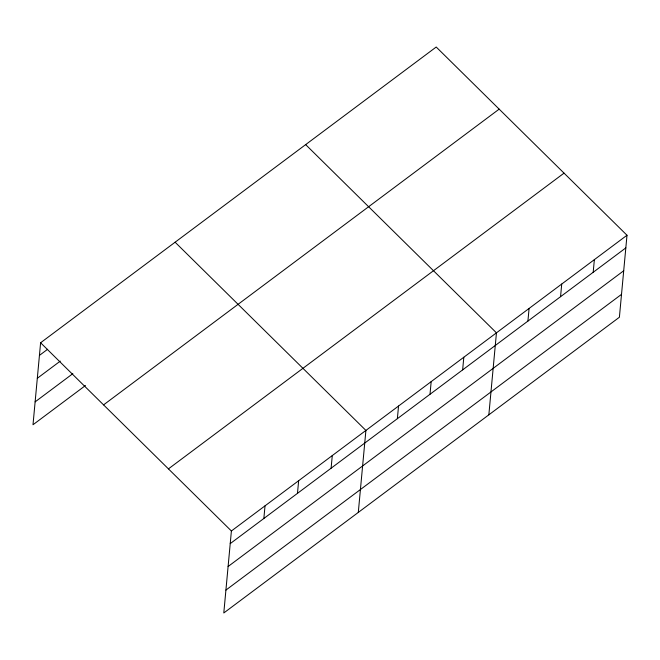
<?xml version="1.0" encoding="UTF-8"?>
<svg xmlns="http://www.w3.org/2000/svg" width="660" height="660" viewBox="0 0 660 660"><rect width="100%" height="100%" fill="white"/><g stroke="black" fill="none" stroke-linecap="round" stroke-linejoin="round"><path stroke-width="0.99" d="M627 235.249L231.396 530.986L223.789 612.975L619.393 317.237L627 235.249L436.21 47.025L40.606 342.763L33 424.751L85.486 385.514M263.851 518.488L265.023 505.849M297.478 493.35L298.65 480.711M331.105 468.212L332.277 455.573M358.298 512.424L365.904 430.435L175.114 242.212M397.37 418.679L398.541 406.032M430.007 394.276L431.178 381.637M462.643 369.88L463.815 357.241M488.845 414.835L496.452 332.846L305.662 144.623M527.917 321.09L529.089 308.443M560.554 296.686L561.726 284.048M593.191 272.291L594.363 259.652M39.435 355.402L47.636 349.272M37.306 378.287L60.274 361.119M35.12 401.866L72.847 373.659M103.57 404.877L499.166 109.139M168.44 468.872L564.036 173.135M230.224 543.625L625.828 247.896M228.104 566.511L623.708 270.773M225.918 590.089L621.514 294.352M40.606 342.763L231.396 530.986"/></g></svg>
